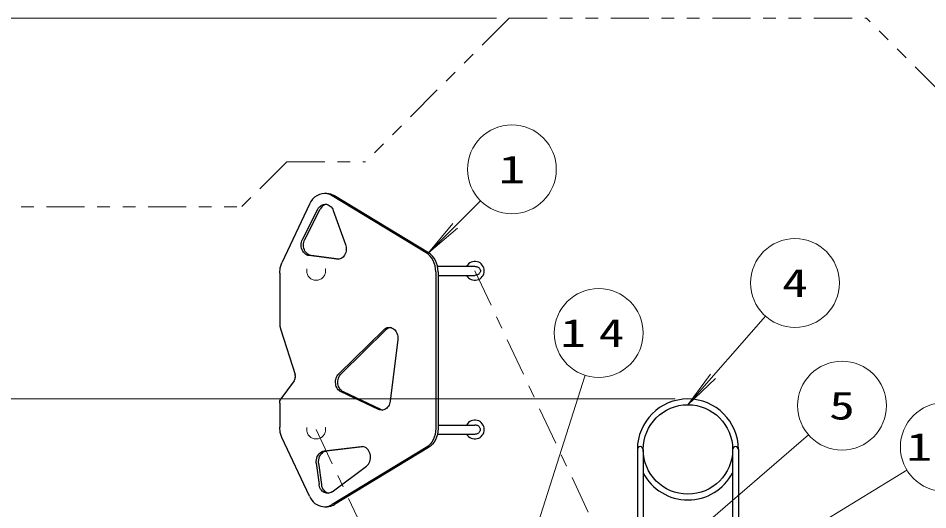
# Model space of a CAD drawing. Units: millimetres on the paper, scale 1:60. Extents: x -385 to 0, y -594 to 267.
# Drawn here: x -260.9 to -189.2, y 171 to 209.7 of the extents above; entities that cross this region are included whole.
import ezdxf
from ezdxf.enums import TextEntityAlignment as Align

# ---------------------------------------------------------------- set-up
doc = ezdxf.new("R2010")
doc.units = ezdxf.units.MM
for name, pattern in [('USER1', [4.5, 2.5, -2]), ('USER2', [6, 3, -1, 1, -1]), ('USER3', [8, 3, -1, 1, -1, 1, -1])]:
    doc.linetypes.add(name, pattern=pattern)
doc.layers.add('LY_1', color=7, linetype='Continuous', lineweight=25)
doc.styles.add('ＭＳ ゴシック', font='')
doc.styles.get('ＭＳ ゴシック').set_extended_font_data('MS Gothic')

msp = doc.modelspace()

# ---------------------------------------------------------------- linework, layer by layer
at = {"layer": 'LY_1', "lineweight": 13}
for p, q in [((-223.213, 209.745), (-362.688, 209.745)), ((-224.474, 195.362), (-228.574, 191.262)), ((-228.574, 191.262), (-226.646, 193.56)), ((-228.574, 191.262), (-226.276, 193.19)), ((-202.017, 186.257), (-208.139, 179.292)), ((-216.224, 181.612), (-220.639, 167.752)), ((-208.139, 179.292), (-206.363, 181.709)), ((-208.139, 179.292), (-205.97, 181.364)), ((-209.139, 179.745), (-362.688, 179.745)), ((-198.647, 176.933), (-214.104, 163.552)), ((-190.893, 174.14), (-201.889, 167.435))]:
    msp.add_line(p, q, dxfattribs=at)
at = {"layer": 'LY_1', "linetype": 'USER3', "lineweight": 13}
for p, q in [((-222.213, 209.745), (-233.523, 198.435)), ((-222.213, 209.745), (-194.066, 209.745)), ((-171.147, 186.826), (-194.066, 209.745)), ((-239.73, 198.435), (-243.277, 194.889)), ((-239.73, 198.435), (-233.523, 198.435)), ((-330.648, 194.889), (-243.277, 194.889))]:
    msp.add_line(p, q, dxfattribs=at)
at = {"layer": 'LY_1'}
for p, q in [((-236.581, 195.924), (-236.763, 195.924)), ((-228.756, 191.262), (-236.155, 195.75)), ((-228.574, 191.262), (-235.974, 195.75)), ((-237.948, 195.084), (-240.106, 190.475)), ((-238.488, 192.309), (-237.269, 194.701)), ((-238.306, 192.309), (-237.087, 194.701)), ((-236.064, 194.597), (-235.095, 191.914)), ((-235.794, 190.749), (-237.983, 191.04)), ((-235.63, 190.751), (-237.801, 191.04)), ((-227.862, 190.196), (-224.914, 190.196)), ((-240.285, 189.648), (-240.285, 185.794)), ((-227.998, 189.769), (-227.998, 177.411)), ((-227.816, 189.769), (-227.816, 177.411)), ((-227.816, 189.484), (-224.914, 189.484)), ((-240.192, 185.19), (-239.075, 181.685)), ((-235.628, 181.726), (-232.094, 185.206)), ((-235.446, 181.726), (-231.913, 185.206)), ((-230.99, 184.436), (-231.578, 179.579)), ((-239.151, 181.171), (-240.181, 179.76)), ((-232.498, 178.923), (-235.443, 180.299)), ((-232.316, 178.923), (-235.262, 180.299)), ((-240.285, 179.428), (-240.285, 177.533)), ((-227.816, 177.696), (-224.914, 177.696)), ((-227.862, 176.984), (-224.914, 176.984)), ((-237.948, 172.097), (-240.106, 176.706)), ((-233.878, 175.987), (-236.788, 175.646)), ((-233.724, 175.984), (-236.607, 175.646)), ((-228.756, 175.919), (-236.155, 171.431)), ((-228.574, 175.919), (-235.974, 171.431)), ((-212.116, 175.769), (-212.116, 167.435)), ((-211.663, 175.769), (-211.663, 167.662)), ((-204.616, 175.769), (-204.616, 167.662)), ((-204.163, 175.769), (-204.163, 167.435)), ((-237.398, 174.689), (-237.186, 173.02)), ((-237.216, 174.689), (-237.004, 173.02)), ((-236.155, 172.436), (-233.457, 174.446)), ((-236.763, 171.257), (-236.581, 171.257))]:
    msp.add_line(p, q, dxfattribs=at)
at = {"layer": 'LY_1', "linetype": 'USER2', "lineweight": 13}
for p, q in [((-224.914, 189.84), (-214.389, 167.435)), ((-237.414, 177.34), (-226.889, 154.935))]:
    msp.add_line(p, q, dxfattribs=at)
at = {"layer": 'LY_1'}
for points in [[(-236.155, 195.75), (-236.346, 195.844), (-236.547, 195.903), (-236.753, 195.924), (-236.959, 195.906), (-237.16, 195.852), (-237.352, 195.76), (-237.531, 195.635), (-237.692, 195.477), (-237.832, 195.293), (-237.948, 195.084)], [(-235.974, 195.75), (-236.269, 195.88), (-236.581, 195.924)], [(-237.269, 194.701), (-237.215, 194.793), (-237.151, 194.874), (-237.079, 194.945), (-236.999, 195.003), (-236.914, 195.047), (-236.825, 195.077), (-236.733, 195.092), (-236.641, 195.092), (-236.549, 195.076), (-236.46, 195.046), (-236.375, 195.001), (-236.296, 194.942), (-236.224, 194.871), (-236.161, 194.789), (-236.107, 194.697), (-236.064, 194.597)], [(-236.598, 195.087), (-236.696, 195.061), (-236.79, 195.019), (-236.878, 194.961), (-236.958, 194.887), (-237.028, 194.8), (-237.087, 194.701)], [(-237.983, 191.04), (-238.079, 191.062), (-238.173, 191.1), (-238.26, 191.155), (-238.341, 191.224), (-238.412, 191.306), (-238.473, 191.4), (-238.522, 191.504), (-238.559, 191.616), (-238.582, 191.733), (-238.591, 191.852), (-238.586, 191.972), (-238.567, 192.09), (-238.534, 192.203), (-238.488, 192.309)], [(-237.801, 191.04), (-237.898, 191.062), (-237.991, 191.1), (-238.079, 191.155), (-238.159, 191.224), (-238.231, 191.306), (-238.292, 191.4), (-238.341, 191.504), (-238.377, 191.616), (-238.4, 191.733), (-238.409, 191.852), (-238.404, 191.972), (-238.385, 192.09), (-238.352, 192.203), (-238.306, 192.309)], [(-235.095, 191.914), (-235.065, 191.811), (-235.045, 191.705), (-235.037, 191.596), (-235.041, 191.487), (-235.057, 191.38), (-235.083, 191.276), (-235.121, 191.177), (-235.169, 191.085), (-235.226, 191.001), (-235.292, 190.928), (-235.365, 190.865), (-235.445, 190.815), (-235.529, 190.777), (-235.616, 190.754), (-235.705, 190.744), (-235.794, 190.749)], [(-227.998, 189.769), (-228.011, 190), (-228.05, 190.226), (-228.115, 190.443), (-228.203, 190.647), (-228.314, 190.835), (-228.444, 191.002), (-228.593, 191.145), (-228.756, 191.262)], [(-227.816, 189.769), (-227.83, 190), (-227.869, 190.226), (-227.933, 190.443), (-228.021, 190.647), (-228.132, 190.835), (-228.263, 191.002), (-228.411, 191.145), (-228.574, 191.262)], [(-240.285, 189.648), (-240.24, 190.075), (-240.106, 190.475)], [(-224.914, 190.196), (-224.857, 190.193), (-224.802, 190.184), (-224.748, 190.169), (-224.697, 190.148), (-224.65, 190.123), (-224.607, 190.092), (-224.569, 190.057), (-224.538, 190.018), (-224.513, 189.976), (-224.494, 189.932), (-224.483, 189.887), (-224.48, 189.84), (-224.483, 189.794), (-224.494, 189.748), (-224.513, 189.704), (-224.538, 189.662), (-224.569, 189.624), (-224.607, 189.589), (-224.65, 189.558), (-224.697, 189.532), (-224.748, 189.512), (-224.802, 189.497), (-224.857, 189.488), (-224.914, 189.484)], [(-240.285, 185.794), (-240.262, 185.487), (-240.192, 185.19)], [(-232.094, 185.206), (-232.01, 185.277), (-231.919, 185.332), (-231.821, 185.369), (-231.72, 185.389), (-231.618, 185.389), (-231.517, 185.371), (-231.419, 185.335), (-231.327, 185.281), (-231.242, 185.212), (-231.167, 185.127), (-231.103, 185.03), (-231.052, 184.922), (-231.014, 184.806), (-230.991, 184.685), (-230.983, 184.56), (-230.99, 184.436)], [(-231.575, 185.384), (-231.754, 185.323), (-231.913, 185.206)], [(-239.151, 181.171), (-239.116, 181.225), (-239.088, 181.285), (-239.067, 181.349), (-239.053, 181.415), (-239.047, 181.483), (-239.049, 181.552), (-239.058, 181.62), (-239.075, 181.685)], [(-235.443, 180.299), (-235.524, 180.344), (-235.6, 180.403), (-235.669, 180.472), (-235.73, 180.553), (-235.781, 180.642), (-235.823, 180.738), (-235.854, 180.841), (-235.873, 180.947), (-235.882, 181.056), (-235.878, 181.165), (-235.863, 181.272), (-235.836, 181.377), (-235.799, 181.476), (-235.751, 181.568), (-235.694, 181.652), (-235.628, 181.726)], [(-235.262, 180.299), (-235.343, 180.344), (-235.418, 180.403), (-235.487, 180.472), (-235.548, 180.553), (-235.6, 180.642), (-235.641, 180.738), (-235.672, 180.841), (-235.692, 180.947), (-235.7, 181.056), (-235.696, 181.165), (-235.681, 181.272), (-235.655, 181.377), (-235.617, 181.476), (-235.569, 181.568), (-235.512, 181.652), (-235.446, 181.726)], [(-240.285, 179.428), (-240.279, 179.518), (-240.259, 179.606), (-240.226, 179.687), (-240.181, 179.76)], [(-231.578, 179.579), (-231.597, 179.472), (-231.628, 179.368), (-231.669, 179.27), (-231.721, 179.18), (-231.782, 179.099), (-231.851, 179.028), (-231.927, 178.969), (-232.009, 178.923), (-232.095, 178.891), (-232.184, 178.872), (-232.274, 178.868), (-232.364, 178.879), (-232.432, 178.897), (-232.498, 178.923)], [(-232.316, 178.923), (-232.241, 178.894), (-232.163, 178.875)], [(-224.914, 176.984), (-224.857, 176.988), (-224.802, 176.997), (-224.748, 177.012), (-224.697, 177.032), (-224.65, 177.058), (-224.607, 177.089), (-224.569, 177.124), (-224.538, 177.162), (-224.513, 177.204), (-224.494, 177.248), (-224.483, 177.294), (-224.48, 177.34), (-224.483, 177.387), (-224.494, 177.432), (-224.513, 177.476), (-224.538, 177.518), (-224.569, 177.557), (-224.607, 177.592), (-224.65, 177.623), (-224.697, 177.648), (-224.748, 177.669), (-224.802, 177.684), (-224.857, 177.693), (-224.914, 177.696)], [(-240.106, 176.706), (-240.24, 177.105), (-240.285, 177.533)], [(-227.998, 177.411), (-228.011, 177.181), (-228.05, 176.955), (-228.115, 176.738), (-228.203, 176.533), (-228.314, 176.346), (-228.444, 176.179), (-228.593, 176.036), (-228.756, 175.919)], [(-227.816, 177.411), (-227.83, 177.181), (-227.869, 176.955), (-227.933, 176.738), (-228.021, 176.533), (-228.132, 176.346), (-228.263, 176.179), (-228.411, 176.036), (-228.574, 175.919)], [(-237.398, 174.689), (-237.406, 174.824), (-237.396, 174.96), (-237.368, 175.091), (-237.323, 175.215), (-237.262, 175.328), (-237.187, 175.428), (-237.1, 175.512), (-237.003, 175.577), (-236.898, 175.623), (-236.788, 175.646)], [(-237.216, 174.689), (-237.224, 174.824), (-237.214, 174.96), (-237.186, 175.091), (-237.141, 175.215), (-237.081, 175.328), (-237.006, 175.428), (-236.918, 175.512), (-236.821, 175.577), (-236.716, 175.623), (-236.607, 175.646)], [(-233.457, 174.446), (-233.375, 174.519), (-233.302, 174.606), (-233.24, 174.705), (-233.191, 174.814), (-233.156, 174.931), (-233.136, 175.053), (-233.131, 175.177), (-233.141, 175.301), (-233.165, 175.421), (-233.205, 175.536), (-233.258, 175.642), (-233.323, 175.738), (-233.399, 175.821), (-233.485, 175.888), (-233.577, 175.94), (-233.675, 175.974), (-233.776, 175.99), (-233.878, 175.987)], [(-236.155, 172.436), (-236.237, 172.384), (-236.324, 172.346), (-236.414, 172.323), (-236.505, 172.314), (-236.597, 172.321), (-236.688, 172.342), (-236.775, 172.379), (-236.857, 172.429), (-236.933, 172.492), (-237.001, 172.568), (-237.061, 172.654), (-237.11, 172.748), (-237.149, 172.85), (-237.176, 172.958), (-237.181, 172.989), (-237.186, 173.02)], [(-237.004, 173.02), (-236.979, 172.89), (-236.937, 172.766), (-236.879, 172.653), (-236.807, 172.552), (-236.723, 172.467), (-236.629, 172.399), (-236.527, 172.35), (-236.42, 172.321)], [(-237.948, 172.097), (-237.859, 171.93), (-237.754, 171.778), (-237.636, 171.642), (-237.505, 171.525), (-237.363, 171.427), (-237.213, 171.35), (-237.056, 171.296), (-236.896, 171.265), (-236.733, 171.257), (-236.571, 171.274), (-236.411, 171.313), (-236.257, 171.376), (-236.206, 171.402), (-236.155, 171.431)], [(-236.672, 171.261), (-236.536, 171.258), (-236.401, 171.271), (-236.268, 171.301), (-236.138, 171.347), (-236.055, 171.386), (-235.974, 171.431)]]:
    msp.add_lwpolyline(points, dxfattribs=at)
at = {"layer": 'LY_1', "lineweight": 13}
for centre in [(-221.999, 197.837), (-199.706, 188.886), (-215.161, 184.947), (-196.001, 179.224), (-187.905, 175.962)]:
    msp.add_circle(centre, 3.5, dxfattribs=at)
at = {"layer": 'LY_1', "linetype": 'USER1', "lineweight": 13}
for centre in [(-237.414, 189.84), (-237.414, 177.34)]:
    msp.add_circle(centre, 0.743, dxfattribs=at)
at = {"layer": 'LY_1'}
msp.add_circle((-208.139, 175.769), 3.523, dxfattribs=at)
for centre, radius, start, end in [((-224.914, 189.84), 0.743, 208.63557, 151.36443), ((-208.139, 175.769), 3.977, 0, 180), ((-224.914, 177.34), 0.743, 208.63557, 151.36443), ((-211.889, 175.769), 0.227, 0, 180), ((-204.389, 175.769), 0.227, 0, 180), ((-208.139, 175.769), 3.977, 207.62496, 332.37504)]:
    msp.add_arc(centre, radius, start, end, dxfattribs=at)

# ---------------------------------------------------------------- texts
at = {"layer": 'LY_1', "style": 'ＭＳ ゴシック'}
for s, width, p in [('1', 1.4, (-221.999, 197.837)), ('4', 1.35, (-199.706, 188.886)), ('5', 1.35, (-196.001, 179.224))]:
    msp.add_text(s, height=2.199, dxfattribs=dict(at, width=width)).set_placement(p, align=Align.MIDDLE_CENTER)
at = {"layer": 'LY_1', "char_height": 2.199, "attachment_point": 5, "style": 'ＭＳ ゴシック'}
for s, insert in [('\\T1.5;\\W1.35;14', (-215.161, 184.947)), ('\\T1.5;\\W1.35;18', (-187.905, 175.962))]:
    msp.add_mtext(s, dxfattribs=dict(at, insert=insert))

doc.saveas('drawing.dxf')
